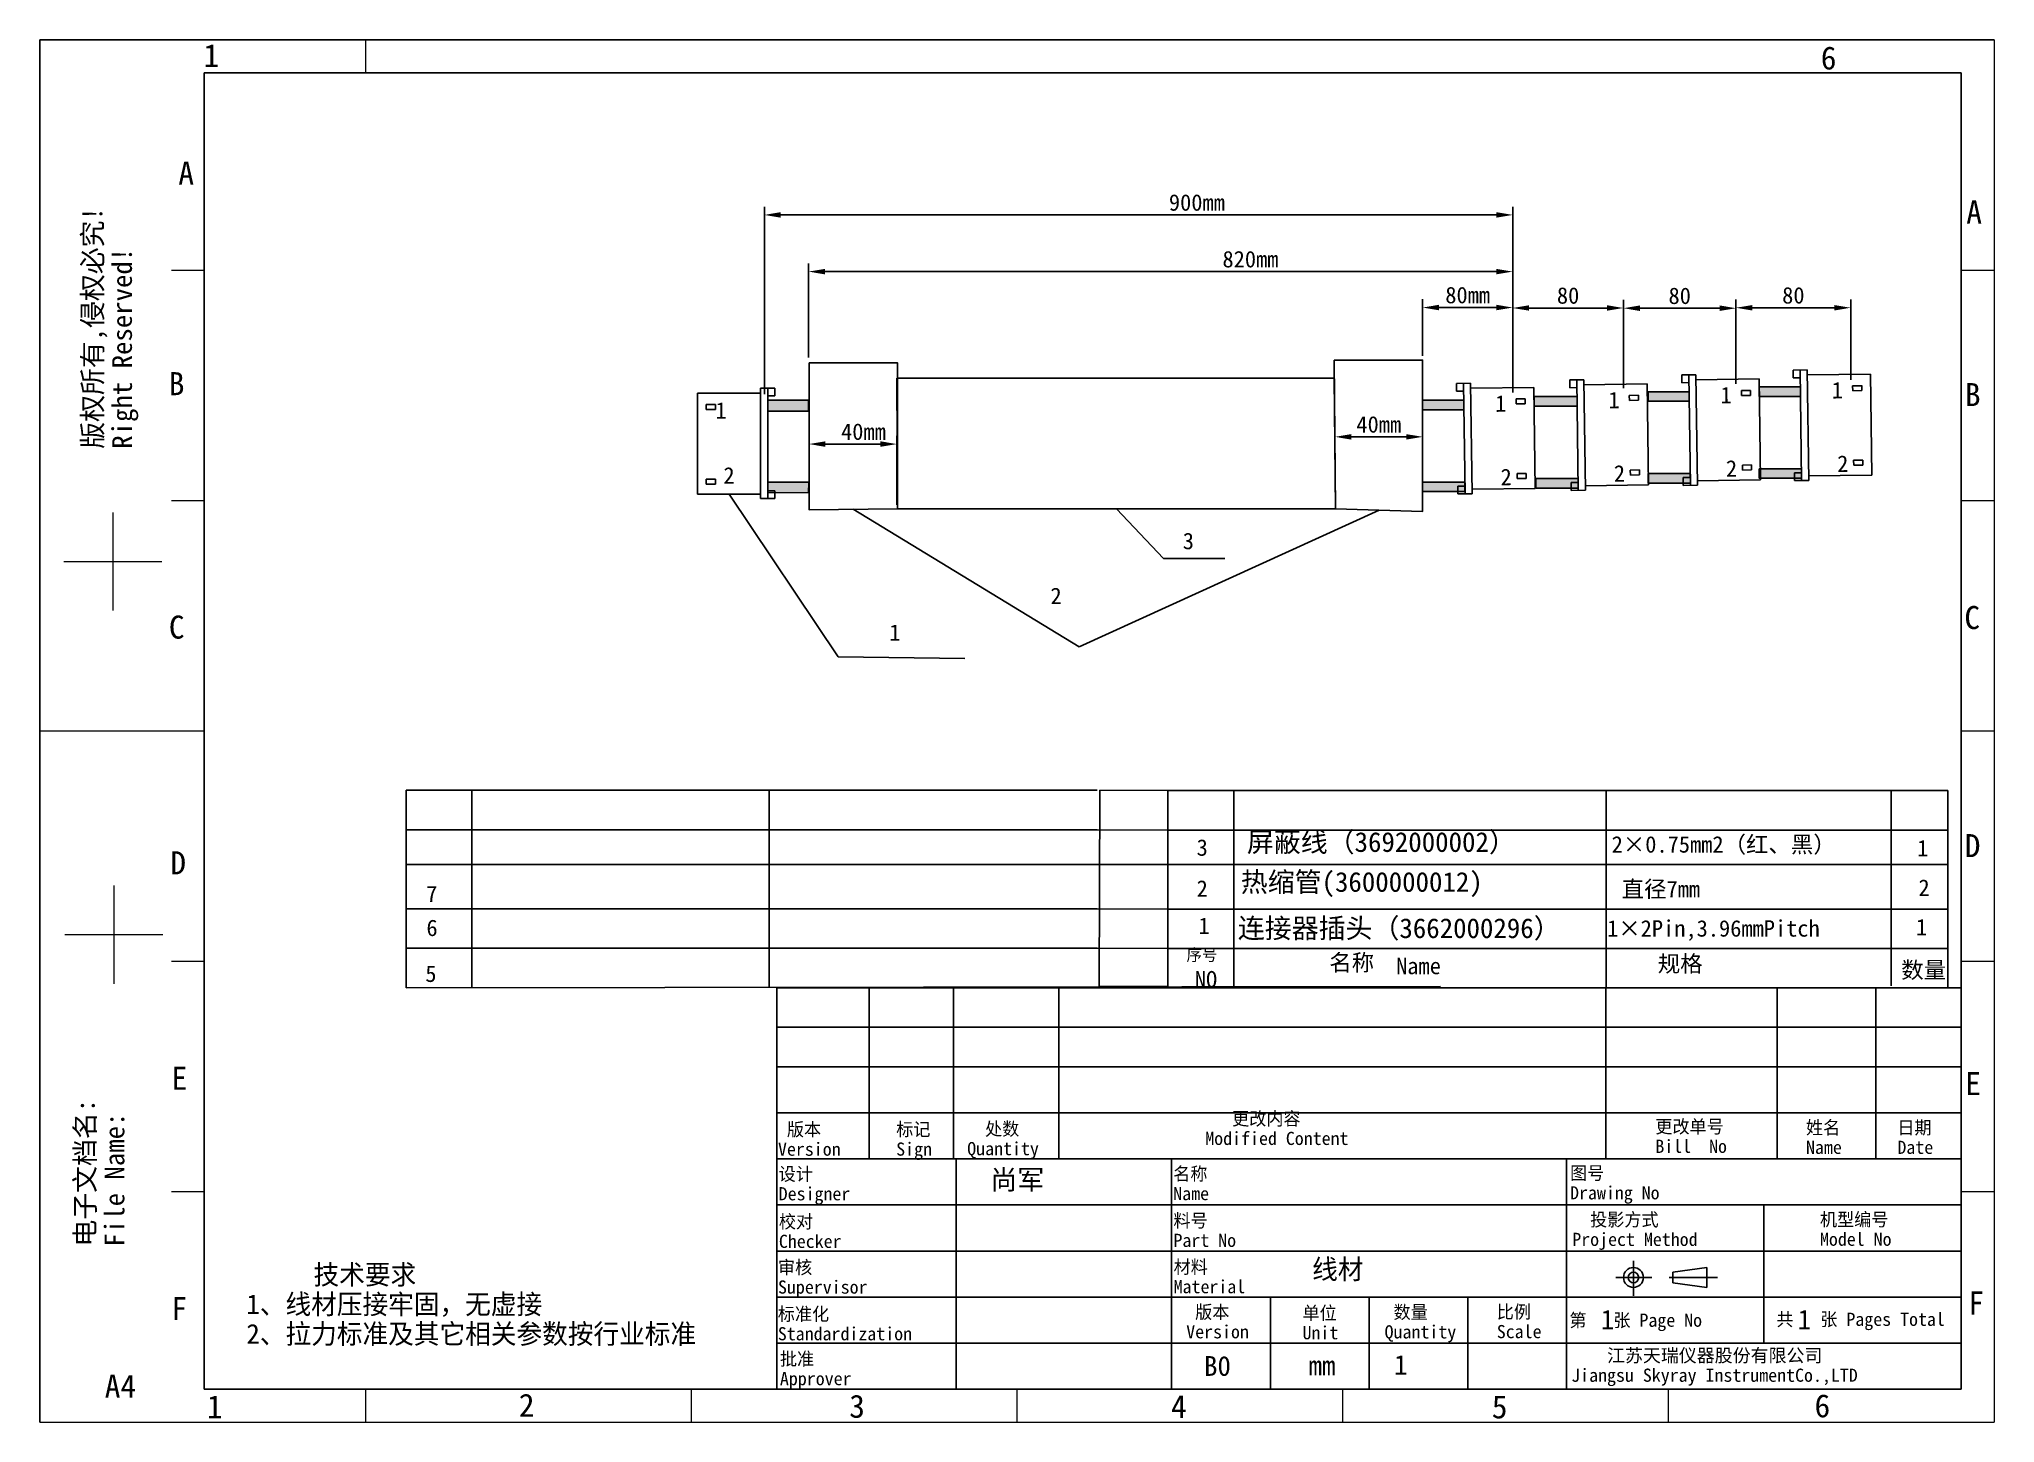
# Model space of a CAD drawing. Header units: millimetres. Extents: x 204 to 501, y 120 to 331.
import ezdxf

# ---------------------------------------------------------------- set-up
doc = ezdxf.new("R2010")
doc.units = ezdxf.units.MM
doc.styles.add('TEXTSTYLE_2', font='simfang_0.ttf')
doc.dimstyles.new('ISO-25', dxfattribs={"dimtxt": 2.5, "dimasz": 2.5, "dimexe": 1.25, "dimexo": 0.625, "dimtad": 1, "dimdsep": 46, "dimtxsty": 'Standard', "dimcen": 2.5, "dimadec": 0, "dimazin": 0, "dimtfac": 1, "dimtmove": 0, "dimatfit": 3, "dimfxl": 1, "dimarcsym": 0})

# ---------------------------------------------------------------- blocks, each defined once
blk = doc.blocks.new('*D1')
at = {"color": 0, "lineweight": -2}
for p, q in [((414, 282.49), (414, 291.1)), ((416.5, 289.85), (425.18, 289.85)), ((427.68, 276.96), (427.68, 291.1))]:
    blk.add_line(p, q, dxfattribs=at)
at = {"color": 0}
for points in [[(416.5, 290.27), (416.5, 289.43), (414, 289.85)], [(425.18, 290.27), (425.18, 289.43), (427.68, 289.85)]]:
    blk.add_solid(points, dxfattribs=at)
at = {"layer": 'Defpoints', "color": 0}
for p in [(427.68, 289.85), (414, 281.87), (427.68, 276.34)]:
    blk.add_point(p, dxfattribs=at)
at = {"color": 0, "insert": (420.84, 291.73), "char_height": 2.5, "attachment_point": 5}
blk.add_mtext('80mm', dxfattribs=at)
blk = doc.blocks.new('*D2')
at = {"color": 0, "lineweight": -2}
for p, q in [((320.67, 282.26), (320.67, 296.56)), ((323.17, 295.31), (425.18, 295.31)), ((427.68, 276.96), (427.68, 296.56))]:
    blk.add_line(p, q, dxfattribs=at)
at = {"color": 0}
for points in [[(323.17, 295.72), (323.17, 294.89), (320.67, 295.31)], [(425.18, 295.72), (425.18, 294.89), (427.68, 295.31)]]:
    blk.add_solid(points, dxfattribs=at)
at = {"layer": 'Defpoints', "color": 0}
for p in [(427.68, 295.31), (320.67, 281.64), (427.68, 276.34)]:
    blk.add_point(p, dxfattribs=at)
at = {"color": 0, "insert": (387.83, 297.18), "char_height": 2.5, "attachment_point": 5}
blk.add_mtext('820mm', dxfattribs=at)
blk = doc.blocks.new('*D3')
at = {"color": 0, "lineweight": -2}
for p, q in [((313.96, 276.71), (313.96, 305.17)), ((316.46, 303.92), (425.18, 303.92)), ((427.68, 276.96), (427.68, 305.17))]:
    blk.add_line(p, q, dxfattribs=at)
at = {"color": 0}
for points in [[(316.46, 304.34), (316.46, 303.5), (313.96, 303.92)], [(425.18, 304.34), (425.18, 303.5), (427.68, 303.92)]]:
    blk.add_solid(points, dxfattribs=at)
at = {"layer": 'Defpoints', "color": 0}
for p in [(427.68, 303.92), (313.96, 276.09), (427.68, 276.34)]:
    blk.add_point(p, dxfattribs=at)
at = {"color": 0, "insert": (379.69, 305.79), "char_height": 2.5, "attachment_point": 5}
blk.add_mtext('900mm', dxfattribs=at)
blk = doc.blocks.new('*D4')
at = {"color": 0, "lineweight": -2}
for p, q in [((320.75, 259.76), (320.75, 270.36)), ((323.25, 269.11), (331.6, 269.11)), ((334.1, 259.9), (334.1, 270.36))]:
    blk.add_line(p, q, dxfattribs=at)
at = {"color": 0}
for points in [[(323.25, 269.53), (323.25, 268.69), (320.75, 269.11)], [(331.6, 269.53), (331.6, 268.69), (334.1, 269.11)]]:
    blk.add_solid(points, dxfattribs=at)
at = {"layer": 'Defpoints', "color": 0}
for p in [(334.1, 269.11), (320.75, 259.14), (334.1, 259.27)]:
    blk.add_point(p, dxfattribs=at)
at = {"color": 0, "insert": (329.02, 270.98), "char_height": 2.5, "attachment_point": 5}
blk.add_mtext('40mm', dxfattribs=at)
blk = doc.blocks.new('*D5')
at = {"color": 0, "lineweight": -2}
for p, q in [((414, 263.96), (414, 271.46)), ((400.66, 269.94), (400.66, 268.96)), ((403.16, 270.21), (411.5, 270.21))]:
    blk.add_line(p, q, dxfattribs=at)
at = {"color": 0}
for points in [[(403.16, 270.62), (403.16, 269.79), (400.66, 270.21)], [(411.5, 270.62), (411.5, 269.79), (414, 270.21)]]:
    blk.add_solid(points, dxfattribs=at)
at = {"layer": 'Defpoints', "color": 0}
for p in [(400.66, 270.57), (414, 270.21), (414, 263.34)]:
    blk.add_point(p, dxfattribs=at)
at = {"color": 0, "insert": (407.33, 272.08), "char_height": 2.5, "attachment_point": 5}
blk.add_mtext('40mm', dxfattribs=at)
blk = doc.blocks.new('*D10')
at = {"color": 0, "lineweight": -2}
for p, q in [((427.68, 277.59), (427.68, 291.03)), ((430.18, 289.78), (442.01, 289.78)), ((444.51, 277.62), (444.51, 291.03))]:
    blk.add_line(p, q, dxfattribs=at)
at = {"color": 0}
for points in [[(430.18, 290.2), (430.18, 289.37), (427.68, 289.78)], [(442.01, 290.2), (442.01, 289.37), (444.51, 289.78)]]:
    blk.add_solid(points, dxfattribs=at)
at = {"layer": 'Defpoints', "color": 0}
for p in [(444.51, 289.78), (427.68, 276.96), (444.51, 276.99)]:
    blk.add_point(p, dxfattribs=at)
at = {"color": 0, "insert": (436.1, 291.66), "char_height": 2.5, "attachment_point": 5}
blk.add_mtext('80', dxfattribs=at)
blk = doc.blocks.new('*D11')
at = {"color": 0, "lineweight": -2}
for p, q in [((444.51, 278.24), (444.51, 291)), ((447.01, 289.75), (459.11, 289.75)), ((461.61, 278.24), (461.61, 291))]:
    blk.add_line(p, q, dxfattribs=at)
at = {"color": 0}
for points in [[(447.01, 290.17), (447.01, 289.33), (444.51, 289.75)], [(459.11, 290.17), (459.11, 289.33), (461.61, 289.75)]]:
    blk.add_solid(points, dxfattribs=at)
at = {"layer": 'Defpoints', "color": 0}
for p in [(461.61, 289.75), (444.51, 277.62), (461.61, 277.62)]:
    blk.add_point(p, dxfattribs=at)
at = {"color": 0, "insert": (453.06, 291.62), "char_height": 2.5, "attachment_point": 5}
blk.add_mtext('80', dxfattribs=at)
blk = doc.blocks.new('*D12')
at = {"color": 0, "lineweight": -2}
for p, q in [((461.61, 278.87), (461.61, 291.07)), ((464.11, 289.82), (476.54, 289.82)), ((479.04, 278.87), (479.04, 291.07))]:
    blk.add_line(p, q, dxfattribs=at)
at = {"color": 0}
for points in [[(464.11, 290.23), (464.11, 289.4), (461.61, 289.82)], [(476.54, 290.23), (476.54, 289.4), (479.04, 289.82)]]:
    blk.add_solid(points, dxfattribs=at)
at = {"layer": 'Defpoints', "color": 0}
for p in [(479.04, 289.82), (461.61, 278.24), (479.04, 278.24)]:
    blk.add_point(p, dxfattribs=at)
at = {"color": 0, "insert": (470.33, 291.69), "char_height": 2.5, "attachment_point": 5}
blk.add_mtext('80', dxfattribs=at)

msp = doc.modelspace()

# ---------------------------------------------------------------- hatches: boundary and pattern name
h = msp.add_hatch(color=256)
h.set_gradient(color1=(228, 7, 11), color2=(254, 230, 231), one_color=1, tint=0.95)
h.paths.add_polyline_path([(448.247, 277.07), (454.491, 277.07), (454.51, 275.615), (448.247, 275.615)])
h = msp.add_hatch(color=256)
h.set_gradient(color1=(228, 7, 11), color2=(254, 230, 231), one_color=1, tint=0.95)
h.paths.add_polyline_path([(465.151, 277.797), (471.395, 277.797), (471.415, 276.342), (465.151, 276.342)])
h = msp.add_hatch(color=256)
h.set_gradient(color1=(228, 7, 11), color2=(254, 230, 231), one_color=1, tint=0.95)
h.paths.add_polyline_path([(314.472, 275.774), (320.673, 275.774), (320.673, 274.121), (314.468, 274.121)])
h = msp.add_hatch(color=256)
h.set_gradient(color1=(228, 7, 11), color2=(254, 230, 231), one_color=1, tint=0.95)
h.paths.add_polyline_path([(413.998, 275.774), (420.243, 275.774), (420.262, 274.319), (413.998, 274.319)])
h = msp.add_hatch(color=256)
h.set_gradient(color1=(228, 7, 11), color2=(254, 230, 231), one_color=1, tint=0.95)
h.paths.add_polyline_path([(430.933, 276.315), (437.459, 276.315), (437.479, 274.86), (430.933, 274.86)])
h = msp.add_hatch(color=256)
h.set_gradient(color2=(242, 242, 242), one_color=1, tint=0.95)
h.paths.add_polyline_path([(448.247, 264.636), (454.658, 264.636), (454.677, 263.181), (448.247, 263.181)])
h = msp.add_hatch(color=256)
h.set_gradient(color2=(242, 242, 242), one_color=1, tint=0.95)
h.paths.add_polyline_path([(465.151, 265.363), (471.562, 265.363), (471.582, 263.908), (465.151, 263.908)])
h = msp.add_hatch(color=256)
h.set_gradient(color1=(228, 7, 11), color2=(254, 230, 231), one_color=1, tint=0.95)
h.paths.add_polyline_path([(314.468, 263.34), (320.723, 263.34), (320.663, 261.687), (314.473, 261.742)])
h = msp.add_hatch(color=256)
h.set_gradient(color2=(242, 242, 242), one_color=1, tint=0.95)
h.paths.add_polyline_path([(314.468, 263.34), (320.723, 263.34), (320.663, 261.687), (314.473, 261.742)])
h = msp.add_hatch(color=256)
h.set_gradient(color1=(228, 7, 11), color2=(254, 230, 231), one_color=1, tint=0.95)
h.paths.add_polyline_path([(413.998, 263.34), (420.41, 263.34), (420.429, 261.884), (413.998, 261.884)])
h = msp.add_hatch(color=256)
h.set_gradient(color2=(242, 242, 242), one_color=1, tint=0.95)
h.paths.add_polyline_path([(413.998, 263.34), (420.41, 263.34), (420.429, 261.884), (413.998, 261.884)])
h = msp.add_hatch(color=256)
h.set_gradient(color2=(242, 242, 242), one_color=1, tint=0.95)
h.paths.add_polyline_path([(431.215, 263.881), (437.626, 263.881), (437.646, 262.426), (431.215, 262.426)])

# ---------------------------------------------------------------- linework, layer by layer
at = {"linetype": 'Continuous'}
for p, q in [((203.855, 120.524), (203.855, 330.524)), ((203.855, 330.524), (500.855, 330.524)), ((228.855, 125.524), (228.855, 325.524)), ((228.855, 325.524), (495.855, 325.524)), ((495.855, 125.524), (495.855, 325.524)), ((315.855, 125.524), (315.855, 186.524)), ((315.855, 186.524), (495.855, 186.524)), ((329.866, 160.524), (329.866, 186.524)), ((342.702, 160.524), (342.702, 186.524)), ((358.721, 160.524), (358.721, 186.524)), ((441.855, 160.524), (441.855, 186.524)), ((467.855, 160.524), (467.855, 186.524)), ((482.855, 160.524), (482.855, 186.524)), ((315.855, 180.524), (495.855, 180.524)), ((315.855, 174.524), (495.855, 174.524)), ((315.855, 167.524), (495.855, 167.524)), ((315.855, 160.524), (495.855, 160.524)), ((343.124, 125.524), (343.124, 160.524)), ((375.855, 125.524), (375.855, 160.524)), ((435.855, 125.524), (435.855, 160.524)), ((315.855, 153.524), (495.855, 153.524)), ((465.855, 132.524), (465.855, 153.524)), ((315.855, 146.524), (495.855, 146.524)), ((446.029, 145.014), (446.029, 139.735)), ((457.192, 144.022), (452.017, 143.318)), ((452.017, 143.318), (452.017, 141.704)), ((457.192, 144.022), (457.192, 141)), ((443.347, 142.511), (448.806, 142.511)), ((451.447, 142.511), (458.801, 142.511)), ((452.017, 141.704), (457.192, 141)), ((315.855, 139.524), (495.855, 139.524)), ((390.855, 125.524), (390.855, 139.524)), ((405.855, 125.524), (405.855, 139.524)), ((420.855, 125.524), (420.855, 139.524)), ((315.855, 132.524), (495.855, 132.524)), ((228.855, 125.524), (495.855, 125.524))]:
    msp.add_line(p, q, dxfattribs=at)
at = {"color": 7, "linetype": 'Continuous'}
for p, q in [((453.377, 279.608), (455.536, 279.637)), ((453.392, 278.425), (453.377, 279.608)), ((454.456, 279.622), (454.682, 262.843)), ((455.536, 279.637), (455.762, 262.858)), ((470.281, 280.334), (472.441, 280.364)), ((470.297, 279.152), (470.281, 280.334)), ((471.361, 280.349), (471.587, 263.57)), ((472.441, 280.364), (472.666, 263.585)), ((472.451, 279.614), (482.035, 279.743)), ((482.035, 279.743), (482.241, 264.396)), ((303.803, 276.866), (303.803, 261.518)), ((313.388, 276.866), (303.803, 276.866)), ((313.388, 277.616), (313.388, 260.836)), ((315.548, 277.616), (313.388, 277.616)), ((314.468, 277.616), (314.468, 260.836)), ((314.468, 276.433), (315.548, 276.433)), ((315.548, 276.433), (315.548, 277.616)), ((419.128, 278.311), (421.288, 278.341)), ((419.144, 277.129), (419.128, 278.311)), ((420.224, 277.143), (419.144, 277.129)), ((420.208, 278.326), (420.434, 261.547)), ((421.288, 278.341), (421.514, 261.562)), ((421.298, 277.591), (430.882, 277.72)), ((430.882, 277.72), (431.088, 262.373)), ((436.345, 278.853), (438.505, 278.882)), ((436.361, 277.67), (436.345, 278.853)), ((437.441, 277.685), (436.361, 277.67)), ((437.425, 278.868), (437.65, 262.089)), ((438.505, 278.882), (438.73, 262.103)), ((438.515, 278.133), (448.099, 278.261)), ((445.402, 276.499), (445.412, 275.739)), ((446.809, 275.758), (446.798, 276.518)), ((448.099, 278.261), (448.305, 262.914)), ((454.472, 278.439), (453.392, 278.425)), ((455.546, 278.887), (465.13, 279.016)), ((462.434, 277.254), (462.444, 276.494)), ((463.84, 276.513), (463.83, 277.273)), ((465.13, 279.016), (465.337, 263.669)), ((471.377, 279.166), (470.297, 279.152)), ((479.338, 277.981), (479.349, 277.221)), ((480.745, 277.24), (480.735, 278)), ((305.127, 274.381), (305.127, 275.141)), ((305.127, 275.141), (306.524, 275.141)), ((306.524, 275.141), (306.524, 274.381)), ((429.582, 275.976), (428.186, 275.958)), ((428.186, 275.958), (428.196, 275.198)), ((429.592, 275.216), (429.582, 275.976)), ((429.734, 264.637), (428.338, 264.619)), ((428.338, 264.619), (428.348, 263.859)), ((429.744, 263.877), (429.734, 264.637)), ((446.951, 265.179), (445.555, 265.16)), ((445.555, 265.16), (445.565, 264.4)), ((446.961, 264.419), (446.951, 265.179)), ((463.982, 265.934), (462.586, 265.915)), ((462.586, 265.915), (462.596, 265.155)), ((462.596, 265.155), (463.992, 265.174)), ((463.992, 265.174), (463.982, 265.934)), ((471.571, 264.753), (470.491, 264.738)), ((470.507, 263.555), (470.491, 264.738)), ((480.887, 266.661), (479.491, 266.642)), ((479.491, 266.642), (479.501, 265.882)), ((479.501, 265.882), (480.897, 265.901)), ((480.897, 265.901), (480.887, 266.661)), ((305.127, 263.801), (306.524, 263.801)), ((305.127, 263.041), (305.127, 263.801)), ((306.524, 263.041), (305.127, 263.041)), ((306.524, 263.801), (306.524, 263.041)), ((314.468, 262.018), (315.548, 262.018)), ((315.548, 260.835), (315.548, 262.018)), ((420.418, 262.729), (419.338, 262.715)), ((419.354, 261.532), (419.338, 262.715)), ((419.354, 261.532), (421.514, 261.562)), ((421.504, 262.244), (431.088, 262.373)), ((428.348, 263.859), (429.744, 263.877)), ((437.634, 263.271), (436.555, 263.256)), ((436.57, 262.074), (436.555, 263.256)), ((436.57, 262.074), (438.73, 262.103)), ((438.721, 262.786), (448.305, 262.914)), ((445.565, 264.4), (446.961, 264.419)), ((454.666, 264.026), (453.586, 264.011)), ((453.602, 262.829), (453.586, 264.011)), ((453.602, 262.829), (455.762, 262.858)), ((455.752, 263.54), (465.337, 263.669)), ((470.507, 263.555), (472.666, 263.585)), ((472.657, 264.267), (482.241, 264.396)), ((313.388, 261.518), (303.803, 261.518)), ((315.548, 260.835), (313.388, 260.836))]:
    msp.add_line(p, q, dxfattribs=at)
for p, q in [((445.402, 276.499), (446.798, 276.518)), ((462.434, 277.254), (463.83, 277.273)), ((463.84, 276.513), (462.444, 276.494)), ((479.338, 277.981), (480.735, 277.981)), ((480.745, 277.24), (479.349, 277.221)), ((305.127, 274.381), (306.524, 274.381)), ((429.592, 275.216), (428.196, 275.198)), ((446.809, 275.758), (445.412, 275.739)), ((308.596, 261.518), (325.198, 236.77)), ((327.463, 259.206), (361.81, 238.326)), ((361.81, 238.326), (407.377, 259.081)), ((367.464, 259.274), (374.641, 251.707)), ((374.641, 251.707), (383.953, 251.707)), ((325.198, 236.77), (344.421, 236.53)), ((364.942, 216.515), (375.295, 216.474)), ((364.516, 210.515), (375.295, 210.474)), ((259.51, 205.269), (364.519, 205.269)), ((364.519, 205.269), (375.295, 205.228)), ((375.289, 205.228), (493.785, 205.228)), ((364.516, 198.515), (375.295, 198.474)), ((364.516, 192.515), (375.295, 192.474)), ((416.709, 186.724), (259.516, 186.515)), ((364.83, 186.724), (375.295, 186.724))]:
    msp.add_line(p, q)
at = {"linetype": 'Continuous', "lineweight": -3}
for p, q in [((259.516, 216.515), (364.516, 216.515)), ((259.516, 186.515), (259.516, 216.515)), ((269.516, 186.515), (269.516, 216.515)), ((314.713, 186.515), (314.713, 216.515)), ((364.83, 186.724), (364.942, 216.515)), ((375.295, 216.474), (493.785, 216.474)), ((375.295, 186.474), (375.295, 216.474)), ((385.295, 186.474), (385.295, 216.474)), ((441.897, 186.474), (441.897, 216.474)), ((485.172, 186.793), (485.172, 216.474)), ((493.785, 186.474), (493.785, 216.474)), ((495.855, 186.524), (495.855, 216.524)), ((259.516, 210.515), (364.516, 210.515)), ((375.295, 210.474), (493.785, 210.474)), ((259.516, 198.515), (364.516, 198.515)), ((375.295, 198.474), (493.785, 198.474)), ((259.516, 192.515), (364.516, 192.515)), ((375.295, 192.474), (493.785, 192.474))]:
    msp.add_line(p, q, dxfattribs=at)
at = {"linetype": 'Continuous', "lineweight": 0}
msp.add_line((342.405, 186.724), (342.405, 186.724), dxfattribs=at)
at = {"linetype": 'Continuous', "const_width": 0.2}
for points in [[(253.355, 325.524), (253.355, 330.524)], [(500.855, 120.524), (500.855, 330.524)], [(228.855, 295.524), (223.855, 295.524)], [(495.855, 295.524), (500.855, 295.524)], [(214.971, 258.748), (214.971, 243.792)], [(228.855, 260.524), (223.855, 260.524)], [(495.855, 260.524), (500.855, 260.524)], [(207.493, 251.27), (222.45, 251.27)], [(228.855, 225.524), (203.855, 225.524)], [(495.855, 225.524), (500.855, 225.524)], [(215.118, 202.061), (215.118, 187.104)], [(207.64, 194.583), (222.597, 194.583)], [(228.855, 190.524), (223.855, 190.524)], [(495.855, 190.524), (500.855, 190.524)], [(228.855, 155.524), (223.855, 155.524)], [(495.855, 155.524), (500.855, 155.524)], [(253.355, 125.524), (253.355, 120.524)], [(302.855, 125.524), (302.855, 120.524)], [(352.355, 125.524), (352.355, 120.524)], [(401.855, 125.524), (401.855, 120.524)], [(451.355, 125.524), (451.355, 120.524)], [(203.855, 120.524), (500.855, 120.524)]]:
    msp.add_lwpolyline(points, dxfattribs=at)
for points in [[(320.754, 281.474), (334.181, 281.474), (334.172, 259.274), (320.754, 259.137)], [(400.571, 281.865), (413.998, 281.865), (413.998, 258.888), (400.756, 259.274)], [(334.101, 279.099), (400.561, 279.099), (400.756, 259.274), (334.172, 259.274)], [(448.247, 277.07), (454.491, 277.07), (454.51, 275.615), (448.247, 275.615)], [(465.151, 277.797), (471.395, 277.797), (471.415, 276.342), (465.151, 276.342)], [(314.472, 275.774), (320.673, 275.774), (320.673, 274.121), (314.468, 274.121)], [(413.998, 275.774), (420.243, 275.774), (420.262, 274.319), (413.998, 274.319)], [(430.933, 276.315), (437.459, 276.315), (437.479, 274.86), (430.933, 274.86)], [(448.247, 264.636), (454.658, 264.636), (454.677, 263.181), (448.247, 263.181)], [(465.151, 265.363), (471.562, 265.363), (471.582, 263.908), (465.151, 263.908)], [(314.468, 263.34), (320.723, 263.34), (320.663, 261.687), (314.473, 261.742)], [(413.998, 263.34), (420.41, 263.34), (420.429, 261.884), (413.998, 261.884)], [(431.215, 263.881), (437.626, 263.881), (437.646, 262.426), (431.215, 262.426)]]:
    msp.add_lwpolyline(points, close=True)
at = {"linetype": 'Continuous'}
for radius in [1.511, 0.807]:
    msp.add_circle((446.029, 142.511), radius, dxfattribs=at)

# ---------------------------------------------------------------- texts
at = {"linetype": 'Continuous', "char_height": 3.5, "line_spacing_factor": 0.9, "style": 'TEXTSTYLE_2'}
for s, insert, width, attachment_point in [('1', (228.732, 329.87), 2.42804, 1), ('6', (474.498, 329.514), 2.42804, 1), ('A', (227.294, 312.026), 2.42804, 3), ('A', (496.609, 306.112), 2.42804, 1), ('B', (223.46, 280.036), 2.42804, 1), ('B', (496.398, 278.38), 2.42804, 1), ('C', (496.318, 244.508), 2.42804, 1), ('C', (223.472, 243.058), 2.42804, 1), ('D\\P ', (496.378, 209.861), 2.42804, 1), ('D', (223.702, 207.246), 2.42804, 1), ('E', (223.876, 174.525), 2.42804, 1), ('E', (496.447, 173.717), 2.42804, 1), ('F', (496.922, 140.385), 2.42804, 1), ('F', (223.858, 139.539), 2.42804, 1), ('A4', (213.729, 127.754), 4.85609, 1), ('1', (229.247, 124.628), 2.42804, 1), ('2', (276.651, 124.852), 2.42804, 1), ('3', (326.857, 124.703), 2.42804, 1), ('4', (375.758, 124.655), 2.42804, 1), ('5', (424.505, 124.607), 2.42804, 1), ('6', (473.548, 124.774), 2.42804, 1)]:
    msp.add_mtext(s, dxfattribs=dict(at, insert=insert, width=width, attachment_point=attachment_point))
at = {"linetype": 'Continuous', "attachment_point": 1, "rotation": 90, "line_spacing_factor": 0.9, "style": 'TEXTSTYLE_2'}
for s, insert, char_height, width in [('版权所有,侵权必究!\\PRight Reserved!', (210.372, 268.398), 2.99125, 37.26366), ('电子文档名:\\PFile Name:', (209.225, 147.206), 2.9912, 22.77101)]:
    msp.add_mtext(s, dxfattribs=dict(at, insert=insert, char_height=char_height, width=width))
at = {"char_height": 2.5, "width": 13.46078, "attachment_point": 3, "rotation": 0.76951}
for s, insert in [('   \\P   1', (426.637, 280.691)), ('   \\P   1', (443.854, 281.233)), ('   \\P   1', (460.885, 281.988)), ('   \\P   1', (477.79, 282.715)), ('   \\P  2', (427.464, 269.539)), ('   \\P  2', (444.681, 270.08)), ('   \\P  2', (461.712, 270.835)), ('   \\P  2', (478.617, 271.562))]:
    msp.add_mtext(s, dxfattribs=dict(at, insert=insert))
at = {"attachment_point": 1}
for s, insert, char_height, width in [('   \\P   1', (301.436, 279.638), 2.5, 13.46078), ('   \\P  2', (304.34, 269.765), 2.5, 13.46078), ('   \\P  3', (374.144, 259.805), 2.5, 13.46078), ('   \\P  2', (354.04, 251.467), 2.5, 13.46078), ('   \\P   1', (327.841, 245.89), 2.5, 13.46078), ('{\\fSimSun|b0|i0|c0|p2;3}', (379.65, 209.074), 2.5, 4.48889), ('{\\fSimSun|b0|i0|c134|p2;屏蔽线（\\fSimSun|b0|i0|c0|p2;36920000\\fSimSun|b0|i0|c134|p2;02）}', (387.287, 210.159), 3, 52.764), ('{\\fSimSun|b0|i0|c0|p2;2×0.75mm2\\fSimSun|b0|i0|c134|p2;（红、黑）}', (442.721, 209.548), 2.5, 45.00735), ('{\\fSimSun|b0|i0|c0|p2;2}', (379.65, 202.844), 2.5, 4.48889), ('{\\fSimSun|b0|i0|c134|p2;直径\\fSimSun|b0|i0|c0|p2;7mm}', (444.235, 202.767), 2.5, 24.62788), ('7', (262.574, 202.023), 2.5, 7.83548), ('6', (262.611, 196.872), 2.5, 7.83548), ('{\\fSimSun|b0|i0|c0|p2;1}', (379.94, 197.191), 2.5, 4.48889), ('{\\fFangSong_GB2312|b0|i0|c134|p49;连接器插头（3662000296）}', (385.914, 197.072), 3, 51.75895), ('1×2Pin,3.96mmPitch', (442.027, 196.788), 2.5, 38.45404), ('5', (262.442, 189.902), 2.5, 10)]:
    msp.add_mtext(s, dxfattribs=dict(at, insert=insert, char_height=char_height, width=width))
at = {"linetype": 'Continuous', "lineweight": -3, "char_height": 2.5, "attachment_point": 1}
for s, insert, width in [('{\\fSimSun|b0|i0|c0|p2;1}', (489.139, 208.974), 3.82703), ('{\\fSimSun|b0|i0|c134|p2;2}', (489.343, 202.974), 3.72973), ('{\\fSimSun|b0|i0|c134|p2;1}', (488.958, 196.974), 3.72973), ('{\\fSimSun|b0|i0|c0|p2;Name}', (409.968, 191.083), 6.81081), ('{\\fSimSun|b0|i0|c0|p2;NO}', (379.382, 189.059), 4.04324)]:
    msp.add_mtext(s, dxfattribs=dict(at, insert=insert, width=width))
at = {"linetype": 'Continuous', "attachment_point": 1, "line_spacing_factor": 0.9}
for s, insert, char_height, width in [('{\\fSimSun|b0|i0|c134|p2;热缩管(3600000012)}', (386.36, 204.1), 3, 44.47994), ('   更改内容\\PModified Content', (380.961, 167.638), 2, 45.80974), ('更改单号\\PBill  No', (449.359, 166.436), 2, 18.15195), ('姓名\\PName', (472.255, 166.284), 2, 5.54982), ('日期\\PDate', (486.141, 166.284), 2, 5.54982), (' 版本\\PVersion', (316.031, 166.004), 2, 9.71218), ('标记\\PSign', (333.996, 166.015), 2, 10.61752), ('  处数\\PQuantity', (344.791, 166.086), 2, 14.09474), ('设计\\PDesigner', (316.14, 159.231), 2, 11.09963), ('{\\fSimSun|b0|i0|c134|p2;尚军}', (348.306, 158.872), 3, 22.85978), ('名称\\PName', (376.096, 159.261), 2, 5.54982), ('图号\\PDrawing No', (436.4, 159.377), 2, 23.83262), ('校对\\PChecker', (316.169, 151.998), 2, 9.71218), ('料号\\PPart No', (376.13, 152.153), 2, 9.71218), ('  投影方式\\PProject Method', (436.731, 152.301), 2, 29.17821), ('机型编号\\PModel No', (474.37, 152.325), 2, 11.09963), ('线材', (397.204, 145.265), 3, 8.30258), ('     技术要求\\P1、线材压接牢固，无虚接\\P2、拉力标准及其它相关参数按行业标准\\P ', (235.253, 144.448), 3, 72.65314), ('审核\\PSupervisor', (316.037, 145.055), 2, 13.87454), ('材料\\PMaterial', (376.157, 145.114), 2, 11.09963), ('标准化\\PStandardization', (316.006, 137.965), 2, 20.81181), (' 版本\\PVersion', (378.068, 138.266), 2, 9.71218), ('单位\\PUnit', (395.742, 138.121), 2, 5.54982), (' 数量\\PQuantity', (408.217, 138.252), 2, 11.09963), ('比例\\PScale', (425.263, 138.292), 2, 6.93727), ('第   张 Page No', (436.298, 137.021), 2, 28.79031), ('1', (441.069, 137.609), 3, 2.08118), ('共   张 Pages Total', (467.747, 137.16), 2, 26.34686), ('1', (470.98, 137.609), 3, 2.08118), ('批准\\PApprover', (316.329, 131.148), 2, 11.09963), ('    {\\fFangSong_GB2312|b0|i0|c134|p49;江苏天瑞仪器股份有限公司}\\PJiangsu Skyray InstrumentCo.,LTD', (436.573, 131.665), 2, 61.46143), ('B0', (380.777, 130.568), 3, 4.16236), ('mm', (396.661, 130.64), 3, 4.16236), ('1', (409.654, 130.741), 3, 2.08118)]:
    msp.add_mtext(s, dxfattribs=dict(at, insert=insert, char_height=char_height, width=width))
at = {"color": 7, "linetype": 'Continuous', "lineweight": -3, "attachment_point": 1}
for s, insert, char_height, width in [('序号', (378.12, 192.422), 1.8, 9.69265), ('{\\fSimSun|b0|i0|c134|p2;名称}', (399.804, 191.606), 2.5, 11.06526), ('{\\fSimSun|b0|i0|c134|p2;规格}', (449.727, 191.426), 2.5, 12.06), ('{\\fSimSun|b0|i0|c134|p2;数量}', (486.727, 190.469), 2.5, 9.42222)]:
    msp.add_mtext(s, dxfattribs=dict(at, insert=insert, char_height=char_height, width=width))

# ---------------------------------------------------------------- dimensions: what is measured, and where the dimension line sits
for base, p1, p2, text, picture, middle in [((427.679, 303.919), (313.962, 276.089), (427.679, 276.338), '900mm', '*D3', (379.695, 303.919)), ((427.679, 295.306), (320.673, 281.636), (427.679, 276.338), '820mm', '*D2', (387.834, 295.306)), ((427.679, 289.85), (413.998, 281.865), (427.679, 276.338), '80mm', '*D1', (420.839, 289.85)), ((413.998, 270.205), (400.664, 270.57), (413.998, 263.34), '40mm', '*D5', (407.331, 270.205)), ((334.101, 269.11), (320.754, 259.137), (334.101, 259.273), '40mm', '*D4', (329.019, 269.11))]:
    dim = msp.add_linear_dim(base=base, p1=p1, p2=p2, text=text, dimstyle='ISO-25')
    dim.commit()
    dim.dimension.update_dxf_attribs({"geometry": picture, "text_midpoint": middle, "dimtype": 160})
for base, p1, p2, picture, middle in [((444.514, 289.782), (427.679, 276.963), (444.514, 276.992), '*D10', (436.097, 291.657)), ((461.613, 289.748), (444.514, 277.617), (461.613, 277.617), '*D11', (453.064, 291.623)), ((479.037, 289.818), (461.613, 278.242), (479.037, 278.242), '*D12', (470.325, 291.693))]:
    dim = msp.add_linear_dim(base=base, p1=p1, p2=p2, text='80', dimstyle='ISO-25')
    dim.commit()
    dim.dimension.update_dxf_attribs({"geometry": picture, "text_midpoint": middle})

doc.saveas('drawing.dxf')
